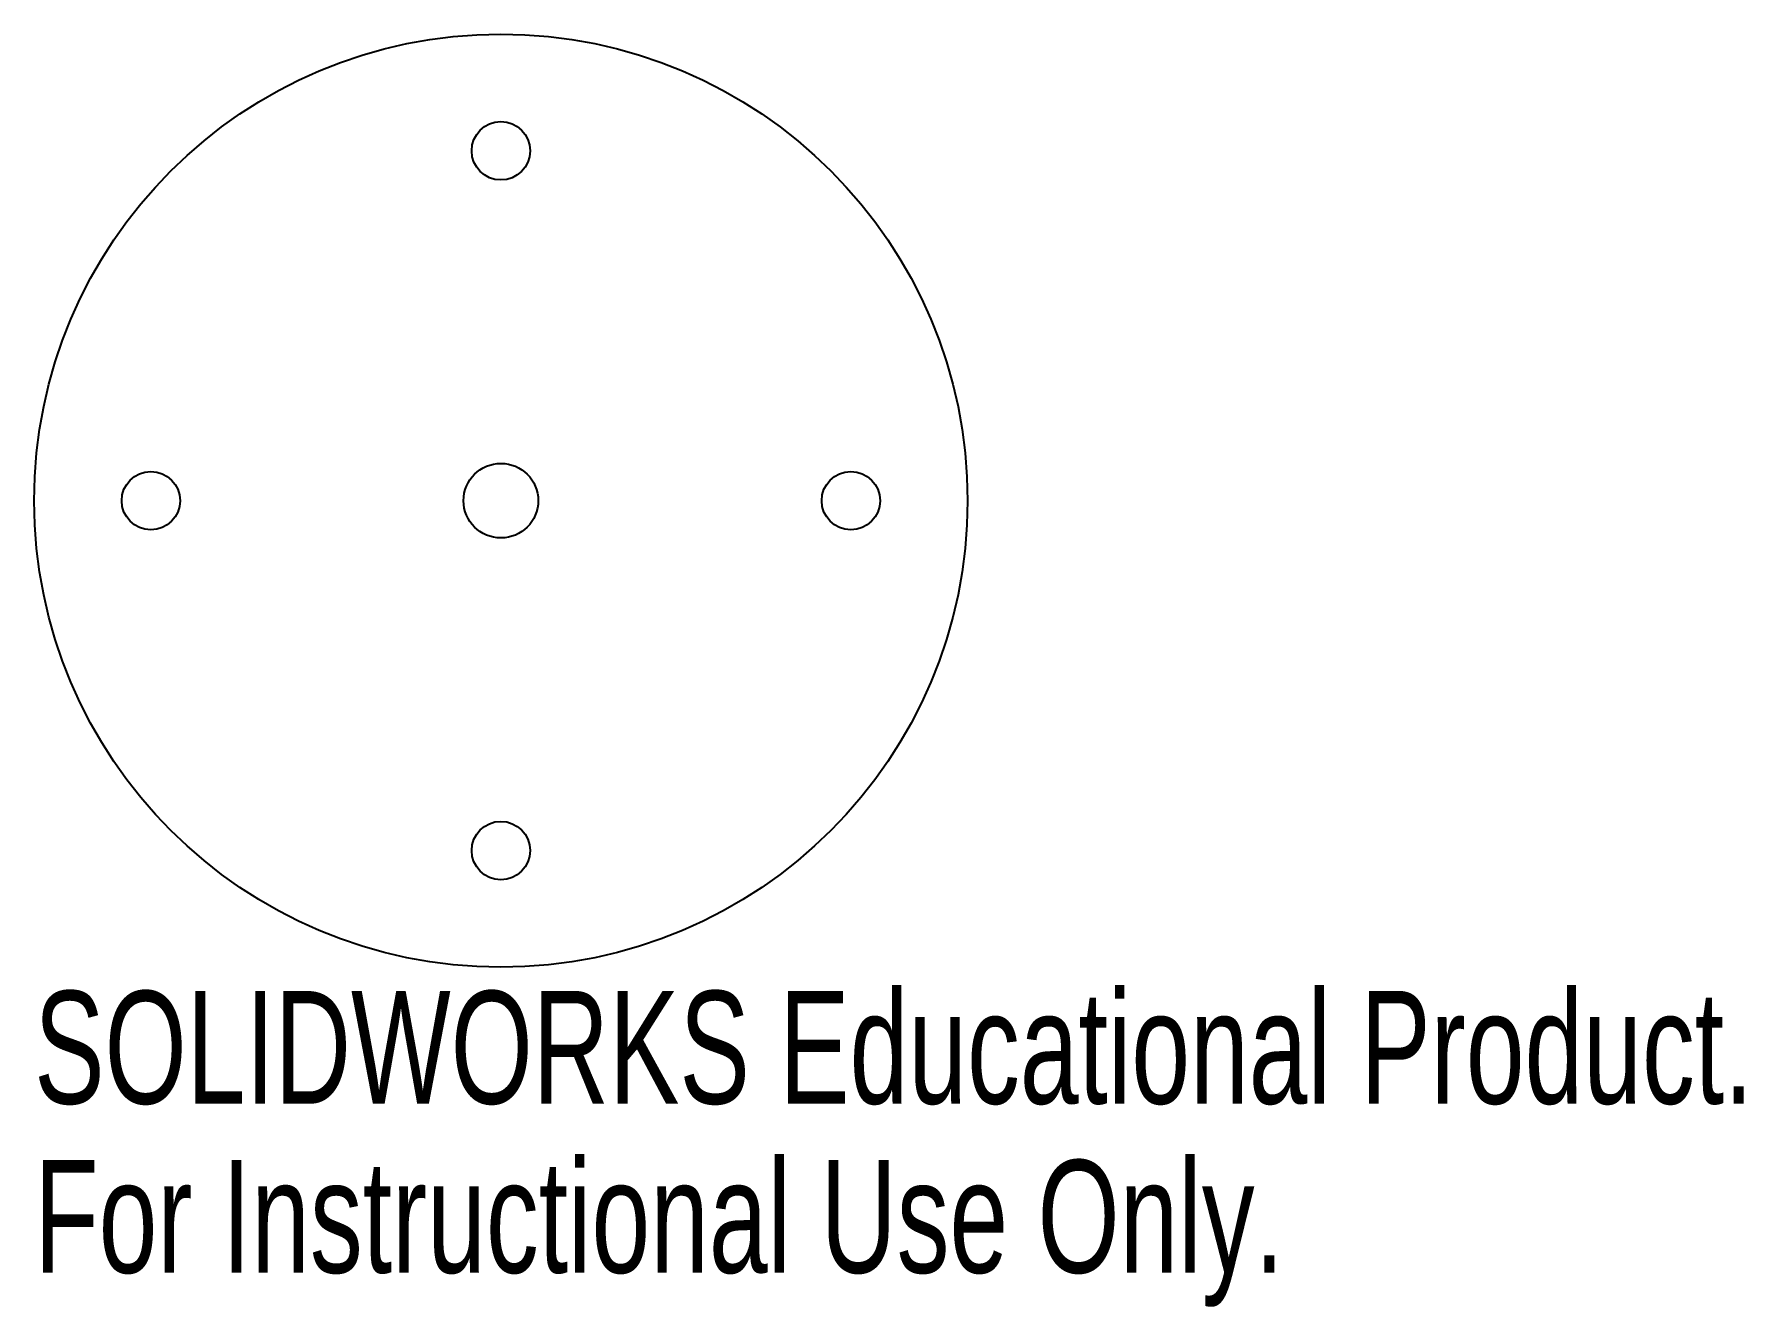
# Model space of a CAD drawing. Header units: millimetres. Extents: x -20 to 53.3, y -34.6 to 20.
import ezdxf

# ---------------------------------------------------------------- set-up
doc = ezdxf.new("R2010")
doc.units = ezdxf.units.MM
doc.styles.add('SLDTEXTSTYLE0', font='TXT', dxfattribs={"width": 0.7})

msp = doc.modelspace()

# ---------------------------------------------------------------- linework, layer by layer
at = {"color": 7, "linetype": 'Continuous', "lineweight": 25}
for centre, radius in [((0, 0), 20), ((0, 15), 1.25), ((0, 0), 1.6), ((-15, 0), 1.25), ((15, 0), 1.25), ((0, -15), 1.25)]:
    msp.add_circle(centre, radius, dxfattribs=at)

# ---------------------------------------------------------------- texts
at = {"color": 7, "linetype": 'Continuous', "char_height": 4.83362, "attachment_point": 1, "style": 'SLDTEXTSTYLE0'}
for s, insert in [('SOLIDWORKS Educational Product.', (-20, -21.02)), ('For Instructional Use Only.', (-20, -28.27))]:
    msp.add_mtext(s, dxfattribs=dict(at, insert=insert))

doc.saveas('drawing.dxf')
